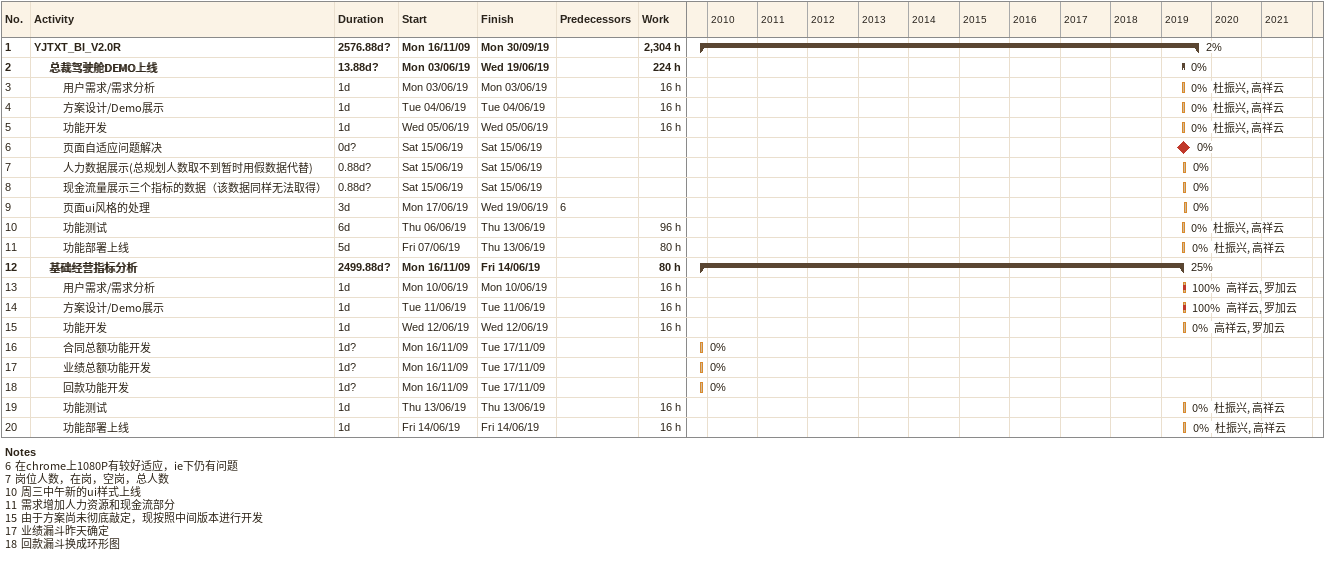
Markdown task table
| ID | Level | Task | Duration | Start | Finish | Predecessors | Resources | % complete | Work (h) |
|---|---|---|---|---|---|---|---|---|---|
| 1 | 1 | **YJTXT_BI_V2.0R** | 2576.88d? | 2009-11-16 | 2019-09-30 |  |  | 2 | 2304 |
| 2 | 2 | **总裁驾驶舱DEMO上线** | 13.88d? | 2019-06-03 | 2019-06-19 |  |  | 0 | 224 |
| 3 | 3 | 用户需求/需求分析 | 1d | 2019-06-03 | 2019-06-03 |  | 杜振兴, 高祥云 | 0 | 16 |
| 4 | 3 | 方案设计/Demo展示 | 1d | 2019-06-04 | 2019-06-04 |  | 杜振兴, 高祥云 | 0 | 16 |
| 5 | 3 | 功能开发 | 1d | 2019-06-05 | 2019-06-05 |  | 杜振兴, 高祥云 | 0 | 16 |
| 6 | 3 | 页面自适应问题解决 | 0d? | 2019-06-15 | 2019-06-15 |  |  | 0 |  |
| 7 | 3 | 人力数据展示(总规划人数取不到暂时用假数据代替) | 0.88d? | 2019-06-15 | 2019-06-15 |  |  | 0 |  |
| 8 | 3 | 现金流量展示三个指标的数据（该数据同样无法取得） | 0.88d? | 2019-06-15 | 2019-06-15 |  |  | 0 |  |
| 9 | 3 | 页面ui风格的处理 | 3d | 2019-06-17 | 2019-06-19 | 6 |  | 0 |  |
| 10 | 3 | 功能测试 | 6d | 2019-06-06 | 2019-06-13 |  | 杜振兴, 高祥云 | 0 | 96 |
| 11 | 3 | 功能部署上线 | 5d | 2019-06-07 | 2019-06-13 |  | 杜振兴, 高祥云 | 0 | 80 |
| 12 | 2 | **基础经营指标分析** | 2499.88d? | 2009-11-16 | 2019-06-14 |  |  | 25 | 80 |
| 13 | 3 | 用户需求/需求分析 | 1d | 2019-06-10 | 2019-06-10 |  | 高祥云, 罗加云 | 100 | 16 |
| 14 | 3 | 方案设计/Demo展示 | 1d | 2019-06-11 | 2019-06-11 |  | 高祥云, 罗加云 | 100 | 16 |
| 15 | 3 | 功能开发 | 1d | 2019-06-12 | 2019-06-12 |  | 高祥云, 罗加云 | 0 | 16 |
| 16 | 3 | 合同总额功能开发 | 1d? | 2009-11-16 | 2009-11-17 |  |  | 0 |  |
| 17 | 3 | 业绩总额功能开发 | 1d? | 2009-11-16 | 2009-11-17 |  |  | 0 |  |
| 18 | 3 | 回款功能开发 | 1d? | 2009-11-16 | 2009-11-17 |  |  | 0 |  |
| 19 | 3 | 功能测试 | 1d | 2019-06-13 | 2019-06-13 |  | 杜振兴, 高祥云 | 0 | 16 |
| 20 | 3 | 功能部署上线 | 1d | 2019-06-14 | 2019-06-14 |  | 杜振兴, 高祥云 | 0 | 16 |

Notes
- 6: 在chrome上1080P有较好适应，ie下仍有问题
- 7: 岗位人数，在岗，空岗，总人数
- 10: 周三中午新的ui样式上线
- 11: 需求增加人力资源和现金流部分
- 15: 由于方案尚未彻底敲定，现按照中间版本进行开发
- 17: 业绩漏斗昨天确定
- 18: 回款漏斗换成环形图
